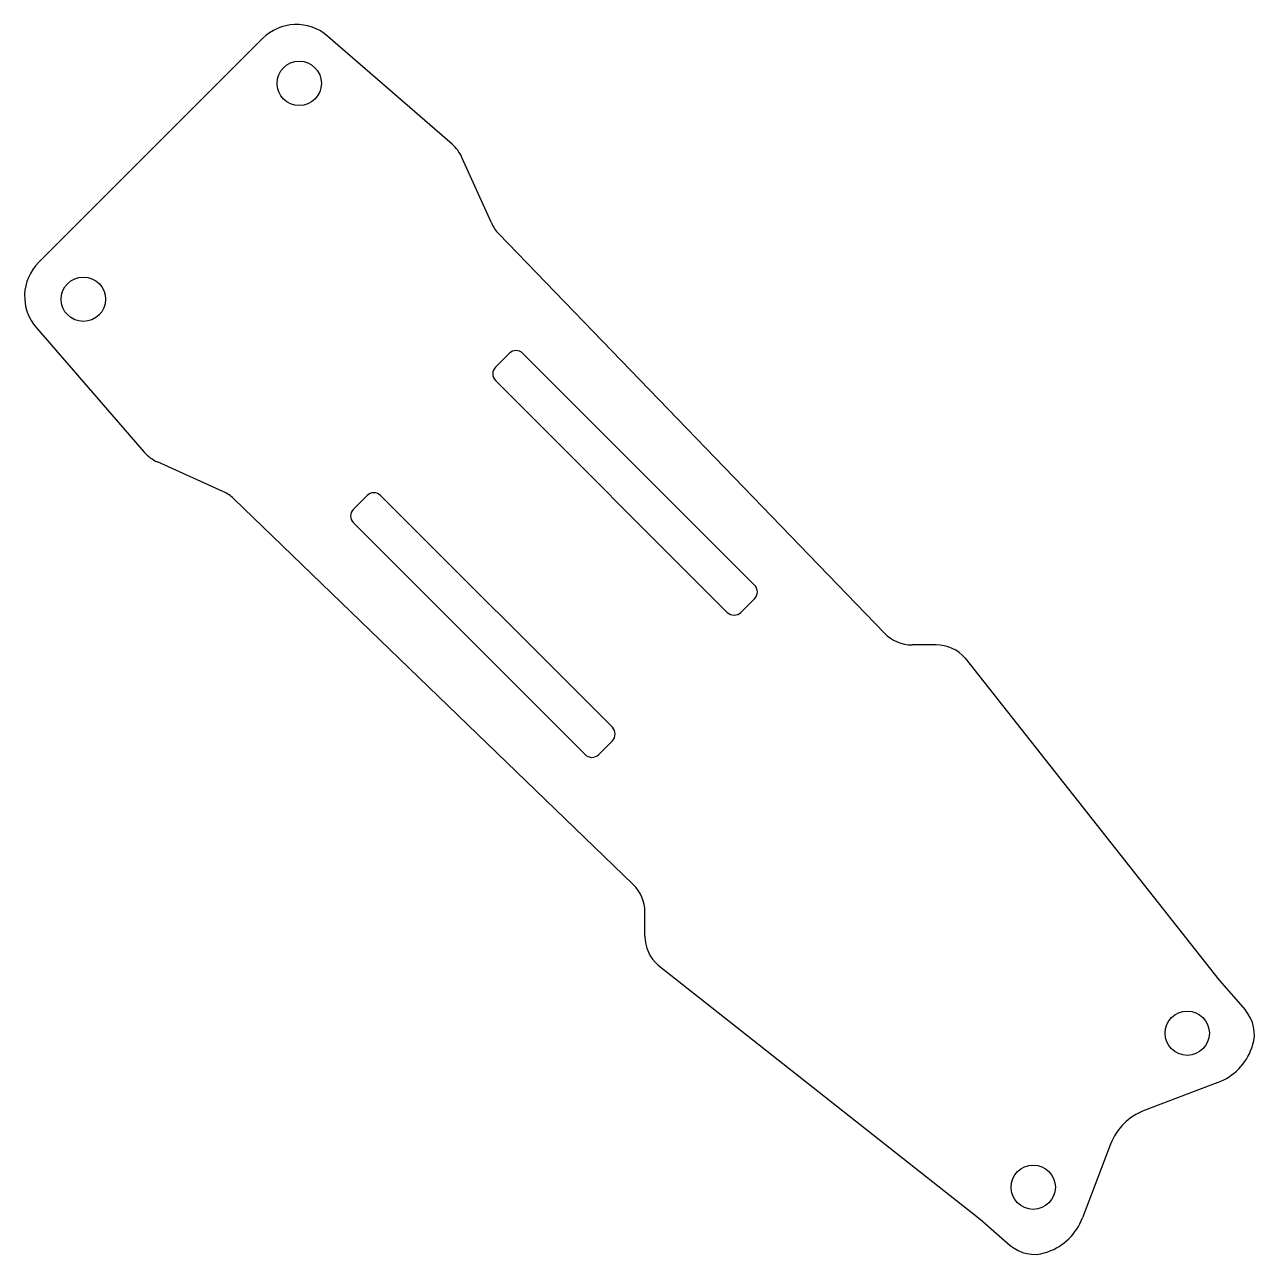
# Model space of a CAD drawing. Extents: x 57.9 to 121.7, y 94.5 to 158.3.
import ezdxf

# ---------------------------------------------------------------- set-up
doc = ezdxf.new("R2010")
doc.units = 0
doc.layers.add('VISIBLE', color=7, linetype='CONTINUOUS')

msp = doc.modelspace()

# ---------------------------------------------------------------- linework, layer by layer
at = {"layer": 'VISIBLE'}
for p, q in [((70.264, 157.616), (58.665, 146.018)), ((80.11, 152.142), (73.671, 157.736)), ((82.149, 148.062), (80.622, 151.453)), ((102.542, 126.774), (82.534, 147.493)), ((58.545, 142.61), (64.139, 136.171)), ((83.075, 141.291), (82.368, 140.583)), ((83.782, 141.291), (95.803, 129.27)), ((82.368, 139.876), (94.389, 127.856)), ((68.22, 134.132), (64.828, 135.659)), ((89.507, 113.739), (68.788, 133.747)), ((74.991, 133.206), (75.698, 133.913)), ((76.405, 133.913), (88.426, 121.892)), ((74.991, 132.499), (87.011, 120.478)), ((95.096, 127.856), (95.803, 128.563)), ((105.22, 126.164), (103.981, 126.164)), ((106.73, 125.475), (119.909, 108.779)), ((88.426, 121.185), (87.718, 120.478)), ((90.117, 111.061), (90.117, 112.3)), ((90.806, 109.551), (107.502, 96.372)), ((119.909, 108.779), (121.27, 107.212)), ((119.846, 103.466), (116.011, 102.005)), ((114.277, 100.27), (112.815, 96.435)), ((107.502, 96.372), (109.069, 95.011))]:
    msp.add_line(p, q, dxfattribs=at)
for centre in [(72.183, 155.3), (60.981, 144.098), (118.251, 106.021), (110.26, 98.031)]:
    msp.add_circle(centre, 1.15, dxfattribs=at)
for centre, radius, start, end in [((72.031, 155.849), 2.5, 49.01967, 135), ((78.799, 150.632), 2, 24.23973, 49.01967), ((83.973, 148.883), 2, 204.23973, 224), ((60.433, 144.25), 2.5, 135, 220.98033), ((83.429, 140.937), 0.5, 45, 135), ((82.722, 140.23), 0.5, 135, 225), ((65.649, 137.483), 2, 220.98033, 245.76027), ((67.398, 132.308), 2, 46, 65.76027), ((76.051, 133.56), 0.5, 45, 135), ((75.344, 132.853), 0.5, 135, 225), ((95.449, 128.916), 0.5, 315.00416, 45), ((94.742, 128.209), 0.5, 225, 315.00416), ((103.981, 128.164), 2, 224, 270), ((105.22, 124.164), 2, 40.98033, 90), ((88.072, 121.539), 0.5, 314.99584, 45), ((87.365, 120.832), 0.5, 225, 314.99584), ((88.117, 112.3), 2, 0, 46), ((92.117, 111.061), 2, 180, 229.01967), ((119.836, 105.966), 1.9, 342.25383, 40.98033), ((117.836, 106.606), 4, 340.29927, 342.25383), ((118.777, 106.269), 3, 290.8638, 340.29927), ((117.08, 99.201), 3, 110.8638, 159.1362), ((110.012, 97.504), 3, 289.70073, 339.1362), ((110.315, 96.445), 1.9, 229.01967, 287.74617), ((109.675, 98.445), 4, 287.74617, 289.70073)]:
    msp.add_arc(centre, radius, start, end, dxfattribs=at)

doc.saveas('drawing.dxf')
